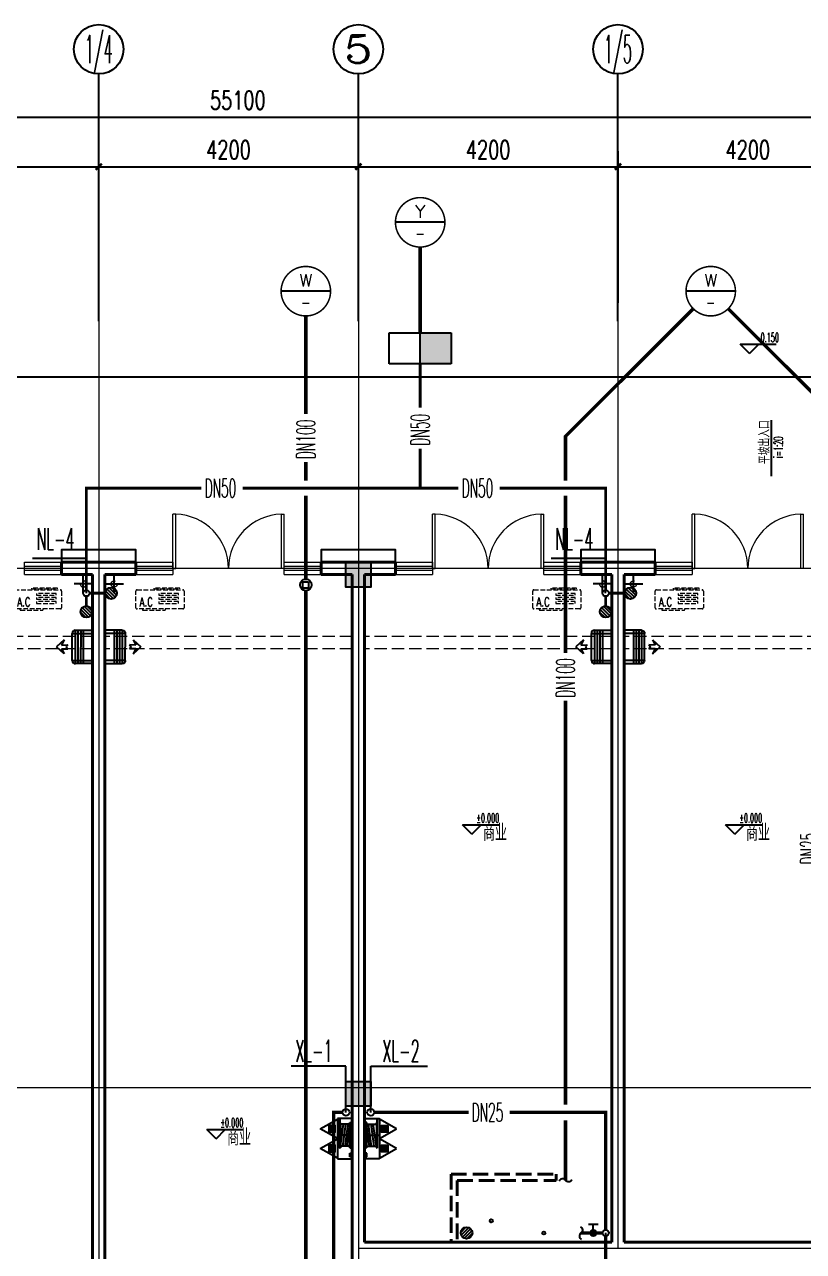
# Model space of a CAD drawing. Extents: x 1382187 to 1725648, y 860327 to 1571294.
# Drawn here: x 1508308 to 1520908, y 1143906 to 1163756 of the extents above; entities that cross this region are included whole.
import ezdxf
from ezdxf.enums import TextEntityAlignment as Align

# ---------------------------------------------------------------- set-up
doc = ezdxf.new("R2010")
doc.units = 0
doc.header["$LTSCALE"] = 1000
doc.header["$MEASUREMENT"] = 0
for name, pattern in [('__DASH', [0.35, 0.25, -0.1]), ('ACAD_ISO10W100', [18.5, 12, -3, 0.5, -3]), ('DASH', [0.35, 0.25, -0.1]), ('DOTE', [2.42, 2, -0.2, 0.02, -0.2])]:
    doc.linetypes.add(name, pattern=pattern)
for name, color, linetype in [('A-AC', 8, 'Continuous'), ('A-EQPM-MECH', 191, 'Continuous'), ('AXIS', 3, 'Continuous'), ('AXIS_TEXT', 4, 'Continuous'), ('C-AXIS(轴号)', 3, 'Continuous'), ('C-AXIS-T(字)', 7, 'Continuous'), ('DIM_ELEV', 3, 'Continuous'), ('DIM_SYMB', 3, 'Continuous'), ('DIM_不分区消火栓', 3, 'Continuous'), ('DIM_不分区给水', 3, 'Continuous'), ('DIM_凝结', 3, 'Continuous'), ('DIM_雨水', 3, 'Continuous'), ('EQUIP_不分区给水', 7, 'Continuous'), ('EQUIP_地漏', 7, 'Continuous'), ('EQUIP_污水', 7, 'Continuous'), ('EQUIP_消防', 7, 'Continuous'), ('EQUIP_灭火器', 7, 'Continuous'), ('PIPE-不分区给水', 3, 'J'), ('PIPE-凝结', 150, 'N'), ('PIPE-污水', 2, 'W'), ('PIPE-雨水', 4, 'Y'), ('PUB_TEXT', 4, 'Continuous'), ('S-COLU-HATCH', 30, 'Continuous'), ('S-COLU-LINE1', 6, 'Continuous'), ('TEXT_不分区给水', 7, 'Continuous'), ('TEXT_凝结', 7, 'Continuous'), ('TEXT_污水', 7, 'Continuous'), ('TWT_雨水口', 4, 'Continuous'), ('VALVE_不分区给水', 7, 'Continuous'), ('VPIPE-不分区消火栓', 1, 'X'), ('VPIPE-不分区给水', 3, 'J'), ('VPIPE-凝结', 150, 'N'), ('平面线脚', 30, 'Continuous'), ('机电标识类', 1, 'Continuous')]:
    doc.layers.add(name, color=color, linetype=linetype)
for name, color, linetype, lineweight in [('DOTE', 19, 'DOTE', 9), ('WALL', 9, 'Continuous', 40), ('WINDOW', 8, 'Continuous', 15), ('ZC', 6, 'Continuous', 40), ('平面-看线', 45, 'Continuous', 15), ('平面-空调预留孔', 8, 'Continuous', 15), ('空调', 8, 'Continuous', 13)]:
    doc.layers.add(name, color=color, linetype=linetype, lineweight=lineweight)
doc.styles.add('_TCH_AXIS', font='COMPLEX', dxfattribs={"bigfont": 'GBCBIG'})
doc.styles.add('_TCH_DIM', font='SIMPLEX.shx', dxfattribs={"width": 0.6, "oblique": 10, "bigfont": 'hztxt.shx'})
doc.styles.add('_TCH_DIM_T3', font='SIMPLEX', dxfattribs={"width": 0.705882, "bigfont": 'GBCBIG'})
doc.styles.add('_TWT_CIRCLE', font='COMPLEX', dxfattribs={"width": 1.1, "height": 3.5, "bigfont": 'HZTXT'})
doc.styles.add('_TWT_PIPEDN', font='SIMPLEX.shx', dxfattribs={"width": 0.6, "oblique": 10, "height": 3, "bigfont": 'HZTXT.shx'})
doc.styles.add('_TWT_SERIAL', font='simplex.shx', dxfattribs={"width": 0.6, "oblique": 10, "height": 3.5, "bigfont": 'aadri.shx'})
doc.styles.add('COMPLEX', font='COMPLEX')
doc.styles.get("Standard").update_dxf_attribs({"font": 'gbenor.shx', "bigfont": 'gbcbig.shx'})
doc.linetypes.add('J', pattern='A,3,-0.2,["J",Standard,S=0.25,R=0,X=-0.1,Y=-0.115],-0.2', length=3.4)
doc.linetypes.add('N', pattern='A,3,-0.2,["N",Standard,S=0.25,R=0,X=-0.1,Y=-0.115],-0.2', length=3.4)
doc.linetypes.add('W', pattern='A,3,-0.2,["W",Standard,S=0.25,R=0,X=-0.1,Y=-0.115],-0.2', length=3.4)
doc.linetypes.add('X', pattern='A,3,-0.2,["X",Standard,S=0.25,R=0,X=-0.1,Y=-0.115],-0.25', length=3.45)
doc.linetypes.add('Y', pattern='A,2,-0.2,["Y",Standard,S=0.4,R=0,X=-0.1,Y=-0.115],-0.35', length=2.55)
doc.dimstyles.new('_TCH_ARCH&&100', dxfattribs={"dimtxt": 297.5, "dimasz": 100, "dimexe": 250, "dimexo": 300, "dimgap": 126.25, "dimtad": 1, "dimdec": 0, "dimzin": 0, "dimdsep": 46, "dimtxsty": '_TCH_DIM_T3', "dimblk": 'ARCHTICK', "dimcen": 0.09, "dimclrt": 7, "dimazin": 2, "dimtfac": 1, "dimtdec": 0, "dimtix": 1, "dimtmove": 2, "dimatfit": 3, "dimfxl": 0, "dimtolj": 1, "dimtzin": 0, "dimarcsym": 0})

# ---------------------------------------------------------------- blocks, each defined once
blk = doc.blocks.new('A$C4674339A')
for p, q in [((650, 0), (0, 0)), ((0, 0), (0, -240)), ((64, -38), (64, 0)), ((270, 0), (270, -240)), ((473, -38), (473, 0)), ((560, -37), (560, 0)), ((618, 0), (618, -37)), ((650, -240), (650, 0)), ((6, -185), (0, -185)), ((0, -185), (0, -220)), ((6, -220), (6, -185)), ((10, -191), (6, -191)), ((6, -191), (6, -215)), ((10, -215), (10, -191)), ((472, -38), (64, -38)), ((68, -191), (68, -201)), ((92, -191), (68, -191)), ((92, -38), (92, -191)), ((449, -114), (92, -66)), ((449, -153), (92, -105)), ((449, -191), (92, -142)), ((92, -191), (449, -191)), ((449, -81), (133, -38)), ((449, -38), (449, -191)), ((449, -191), (473, -191)), ((473, -191), (473, -201)), ((618, -37), (560, -37)), ((0, -220), (6, -220)), ((0, -240), (650, -240)), ((6, -215), (10, -215)), ((10, -204), (10, -202)), ((10, -202), (479, -202)), ((479, -204), (10, -204)), ((479, -202), (479, -204))]:
    blk.add_line(p, q)
blk = doc.blocks.new('A$C0D704E5B')
at = {"layer": 'EQUIP_消防', "xscale": -1, "rotation": 90}
blk.add_blockref('A$C4674339A', (0, 0), dxfattribs=at)
blk = doc.blocks.new('QER5Y5WE3')
for p, q in [((236, 408), (404, 419)), ((326, 383), (236, 408)), ((399, 251), (404, 419)), ((-194, 188), (-1, 388)), ((72, 389), (-156, 153)), ((292, -73), (-90, 296)), ((321, -43), (-61, 326)), ((360, -17), (-29, 359)), ((389, 14), (0, 389)), ((72, 389), (387, 86)), ((326, 383), (253, 308)), ((297, 307), (253, 308)), ((299, 264), (297, 307)), ((372, 340), (299, 264)), ((399, 251), (372, 340)), ((194, -188), (-194, 188)), ((387, 86), (159, -151)), ((388, 13), (194, -188))]:
    blk.add_line(p, q)
for centre, start, end in [((36, 352), 46.0154, 136.0154), ((351, 49), 316.0154, 46.0154)]:
    blk.add_arc(centre, 51.3, start, end)
blk = doc.blocks.new('GSDFD')
at = {"layer": '机电标识类', "color": 250, "linetype": 'DASH', "ltscale": 400}
for p, q in [((14683876, 6457939), (14683876, 6458239)), ((14683726, 6458089), (14684026, 6458089))]:
    blk.add_line(p, q, dxfattribs=at)
at = {"layer": '空调', "color": 1, "linetype": 'DASH'}
blk.add_circle((14683876, 6458089), 50, dxfattribs=at)
blk = doc.blocks.new('gsergvr')
at = {"layer": '平面-空调预留孔', "linetype": 'DASH', "ltscale": 0.3}
for p, q in [((34075, 17176), (34075, 17166)), ((34085, 17156), (34438, 17156)), ((34448, 17166), (34448, 17176))]:
    blk.add_line(p, q, dxfattribs=at)
blk.add_lwpolyline([(34729, 17176), (33989, 17176, -0.414214), (33969, 17196), (33969, 17466, -0.414214), (33989, 17486), (34729, 17486, -0.414214), (34749, 17466), (34749, 17196, -0.414214)], format="xyb", close=True, dxfattribs=at)
for points in [[(34679, 17515), (34260, 17515), (34260, 17500), (34679, 17500)], [(34658, 17428), (34343, 17428), (34343, 17399), (34658, 17399)], [(34658, 17362), (34343, 17362), (34343, 17333), (34658, 17333)], [(34658, 17296), (34343, 17296), (34343, 17267), (34658, 17267)]]:
    blk.add_lwpolyline(points, close=True, dxfattribs=at)
for centre, start, end in [((34085, 17166), 180, 270), ((34438, 17166), 270, 0)]:
    blk.add_arc(centre, 10, start, end, dxfattribs=at)
at = {"layer": '平面-空调预留孔', "linetype": 'DASH', "ltscale": 0.3, "style": '_TCH_DIM', "width": 0.705882}
blk.add_text('A.C', height=146.9, dxfattribs=at).set_placement((34028, 17216))
blk = doc.blocks.new('1241241')
at = {"layer": 'WALL', "color": 251, "linetype": '__DASH'}
for p, q in [((1100, 2600), (0, 2600)), ((0, 2500), (0, 2600)), ((1100, 2600), (1100, 900)), ((1000, 2500), (0, 2500)), ((1000, 2500), (1000, 900)), ((1100, 900), (1000, 900))]:
    blk.add_line(p, q, dxfattribs=at)
blk = doc.blocks.new('12431231')
at = {"layer": 'S-COLU-HATCH'}
h = blk.add_hatch(color=8, dxfattribs=at)
h.dxf.hatch_style = 1
h.paths.add_polyline_path([(-25500, 17600), (-25100, 17600), (-25100, 17200), (-25500, 17200)])
h = blk.add_hatch(color=8, dxfattribs=at)
h.dxf.hatch_style = 1
h.paths.add_polyline_path([(-25500, 9200), (-25100, 9200), (-25100, 8800), (-25500, 8800)])
at = {"layer": 'S-COLU-LINE1', "color": 8}
for points in [[(-25500, 17600), (-25100, 17600), (-25100, 17200), (-25500, 17200)], [(-25500, 9200), (-25100, 9200), (-25100, 8800), (-25500, 8800)]]:
    blk.add_lwpolyline(points, close=True, dxfattribs=at)
blk = doc.blocks.new('_ArchTick')
at = {"color": 0, "linetype": 'ByBlock', "const_width": 0.4}
blk.add_lwpolyline([(-0.5, -0.5), (0.5, 0.5)], dxfattribs=at)
blk = doc.blocks.new('*D75')
at = {"layer": 'AXIS', "color": 0, "lineweight": -2}
for p, q in [((1484208, 1159256), (1484208, 1162506)), ((1539308, 1159256), (1539308, 1162506)), ((1484208, 1162256), (1539308, 1162256))]:
    blk.add_line(p, q, dxfattribs=at)
at = {"layer": 'Defpoints', "color": 0}
for p in [(1539308, 1162256), (1484208, 1158956), (1539308, 1158956)]:
    blk.add_point(p, dxfattribs=at)
at = {"layer": 'AXIS', "color": 0, "lineweight": -2, "xscale": 100, "yscale": 100, "zscale": 100, "rotation": 180}
blk.add_blockref('_ArchTick', (1484208, 1162256), dxfattribs=at)
at = {"layer": 'AXIS', "color": 0, "lineweight": -2, "xscale": 100, "yscale": 100, "zscale": 100}
blk.add_blockref('_ArchTick', (1539308, 1162256), dxfattribs=at)
at = {"layer": 'AXIS', "color": 7, "insert": (1511758, 1162531), "char_height": 297.5, "attachment_point": 5, "style": '_TCH_DIM_T3'}
blk.add_mtext('\\A1;55100', dxfattribs=at)
blk = doc.blocks.new('*D81')
at = {"layer": 'AXIS', "color": 0, "lineweight": -2}
for p, q in [((1517908, 1159256), (1517908, 1161706)), ((1522108, 1159256), (1522108, 1161706)), ((1517908, 1161456), (1522108, 1161456))]:
    blk.add_line(p, q, dxfattribs=at)
at = {"layer": 'Defpoints', "color": 0}
for p in [(1522108, 1161456), (1517908, 1158956), (1522108, 1158956)]:
    blk.add_point(p, dxfattribs=at)
at = {"layer": 'AXIS', "color": 0, "lineweight": -2, "xscale": 100, "yscale": 100, "zscale": 100, "rotation": 180}
blk.add_blockref('_ArchTick', (1517908, 1161456), dxfattribs=at)
at = {"layer": 'AXIS', "color": 0, "lineweight": -2, "xscale": 100, "yscale": 100, "zscale": 100}
blk.add_blockref('_ArchTick', (1522108, 1161456), dxfattribs=at)
at = {"layer": 'AXIS', "color": 7, "insert": (1520008, 1161731), "char_height": 297.5, "attachment_point": 5, "style": '_TCH_DIM_T3'}
blk.add_mtext('\\A1;4200', dxfattribs=at)
blk = doc.blocks.new('*D82')
at = {"layer": 'AXIS', "color": 0, "lineweight": -2}
for p, q in [((1513708, 1159256), (1513708, 1161706)), ((1517908, 1159256), (1517908, 1161706)), ((1513708, 1161456), (1517908, 1161456))]:
    blk.add_line(p, q, dxfattribs=at)
at = {"layer": 'Defpoints', "color": 0}
for p in [(1517908, 1161456), (1513708, 1158956), (1517908, 1158956)]:
    blk.add_point(p, dxfattribs=at)
at = {"layer": 'AXIS', "color": 0, "lineweight": -2, "xscale": 100, "yscale": 100, "zscale": 100, "rotation": 180}
blk.add_blockref('_ArchTick', (1513708, 1161456), dxfattribs=at)
at = {"layer": 'AXIS', "color": 0, "lineweight": -2, "xscale": 100, "yscale": 100, "zscale": 100}
blk.add_blockref('_ArchTick', (1517908, 1161456), dxfattribs=at)
at = {"layer": 'AXIS', "color": 7, "insert": (1515808, 1161731), "char_height": 297.5, "attachment_point": 5, "style": '_TCH_DIM_T3'}
blk.add_mtext('\\A1;4200', dxfattribs=at)
blk = doc.blocks.new('*D83')
at = {"layer": 'AXIS', "color": 0, "lineweight": -2}
for p, q in [((1509508, 1159256), (1509508, 1161706)), ((1513708, 1159256), (1513708, 1161706)), ((1509508, 1161456), (1513708, 1161456))]:
    blk.add_line(p, q, dxfattribs=at)
at = {"layer": 'Defpoints', "color": 0}
for p in [(1513708, 1161456), (1509508, 1158956), (1513708, 1158956)]:
    blk.add_point(p, dxfattribs=at)
at = {"layer": 'AXIS', "color": 0, "lineweight": -2, "xscale": 100, "yscale": 100, "zscale": 100, "rotation": 180}
blk.add_blockref('_ArchTick', (1509508, 1161456), dxfattribs=at)
at = {"layer": 'AXIS', "color": 0, "lineweight": -2, "xscale": 100, "yscale": 100, "zscale": 100}
blk.add_blockref('_ArchTick', (1513708, 1161456), dxfattribs=at)
at = {"layer": 'AXIS', "color": 7, "insert": (1511608, 1161731), "char_height": 297.5, "attachment_point": 5, "style": '_TCH_DIM_T3'}
blk.add_mtext('\\A1;4200', dxfattribs=at)
blk = doc.blocks.new('*D84')
at = {"layer": 'AXIS', "color": 0, "lineweight": -2}
for p, q in [((1505308, 1159256), (1505308, 1161706)), ((1509508, 1159256), (1509508, 1161706)), ((1505308, 1161456), (1509508, 1161456))]:
    blk.add_line(p, q, dxfattribs=at)
at = {"layer": 'Defpoints', "color": 0}
for p in [(1509508, 1161456), (1505308, 1158956), (1509508, 1158956)]:
    blk.add_point(p, dxfattribs=at)
at = {"layer": 'AXIS', "color": 0, "lineweight": -2, "xscale": 100, "yscale": 100, "zscale": 100, "rotation": 180}
blk.add_blockref('_ArchTick', (1505308, 1161456), dxfattribs=at)
at = {"layer": 'AXIS', "color": 0, "lineweight": -2, "xscale": 100, "yscale": 100, "zscale": 100}
blk.add_blockref('_ArchTick', (1509508, 1161456), dxfattribs=at)
at = {"layer": 'AXIS', "color": 7, "insert": (1507408, 1161731), "char_height": 297.5, "attachment_point": 5, "style": '_TCH_DIM_T3'}
blk.add_mtext('\\A1;4200', dxfattribs=at)
blk = doc.blocks.new('$TwtSys$00000141')
for p, q in [((-94, 8), (-10, 92)), ((-94, 8), (-10, 92)), ((-87, -35), (35, 87)), ((-87, -35), (35, 87)), ((-66, -66), (66, 66)), ((-66, -66), (66, 66)), ((-32, -87), (88, 33)), ((-32, -87), (88, 33)), ((11, -92), (92, -11)), ((11, -92), (92, -11))]:
    blk.add_line(p, q)
blk.add_circle((0, 0), 94)
blk.add_circle((0, 0), 94)
blk = doc.blocks.new('$TwtSys$00000147')
blk.add_circle((0, 0, 0), 25)
blk = doc.blocks.new('$TwtSys$00000132')
at = {"elevation": 0}
blk.add_lwpolyline([(7, -101, -0.575183), (0, 0, 0.604745), (-11, 101, 16.924828)], format="xyb", dxfattribs=at)
blk = doc.blocks.new('$TwtSys$00000136')
at = {"elevation": 0}
blk.add_lwpolyline([(-51, 45), (51, 45), (51, -49), (-51, -49)], close=True, dxfattribs=at)
blk.add_circle((0, 0, 0), 93.8)
blk = doc.blocks.new('$VALVE$00000497')
for p, q in [((78, 138), (-78, 138)), ((0, 50), (0, 138))]:
    blk.add_line(p, q)
at = {"const_width": 49.6}
blk.add_lwpolyline([(25, 0, 1), (-25, 0, 1)], format="xyb", close=True, dxfattribs=at)
blk.add_circle((0, 0), 50)
blk = doc.blocks.new('$TwtSys$00000546')
h = blk.add_hatch()
h.set_pattern_fill('ANSI31', color=256, scale=200, style=0)
h.set_pattern_definition([(45, (-38543.802, -6670.83), (-17.67767, 17.67767), [])])
h.paths.add_polyline_path([(-65, 174), (65, 174), (65, 44), (-65, 44)])
for points in [[(0, 344), (-198, 0), (198, 0)], [(-65, 174), (65, 174), (65, 44), (-65, 44)]]:
    blk.add_lwpolyline(points, close=True)
blk = doc.blocks.new('$WINLIB2D$00000001')
at = {"color": 0}
for points in [[(-0.5, 0.5), (-0.5, -0.5)], [(-0.5, 0.5), (0.5, 0.5)], [(0.5, -0.5), (0.5, 0.5)], [(0.5, 0.167), (-0.5, 0.167)], [(0.5, -0.167), (-0.5, -0.167)], [(-0.5, -0.5), (0.5, -0.5)]]:
    blk.add_lwpolyline(points, dxfattribs=at)
blk = doc.blocks.new('$DorLib2D$00000002')
for p, q in [((-0.5, 0), (-0.5, 0.4875)), ((-0.475, 0.4875), (-0.5, 0.4875)), ((-0.475, 0), (-0.475, 0.4875)), ((0.475, 0), (0.475, 0.4875)), ((0.475, 0.4875), (0.5, 0.4875)), ((0.5, 0), (0.5, 0.4875)), ((-0.5, 0), (-0.475, 0)), ((0.5, 0), (0.475, 0))]:
    blk.add_line(p, q)
at = {"lineweight": 13}
for centre, start, end in [((-0.4875, 0), 0, 88.53072), ((0.4875, 0), 91.46928, 180)]:
    blk.add_arc(centre, 0.4875, start, end, dxfattribs=at)
blk = doc.blocks.new('_AXISO')
blk.add_circle((0, 0), 0.5)
at = {"layer": 'AXIS_TEXT', "style": 'COMPLEX', "width": 1.041667}
blk.add_attdef('A', text='', height=0.56, dxfattribs=at).set_placement((-0.25, -0.28), (0.25, -0.28), align=Align.FIT)
blk = doc.blocks.new('$TwtSys$00000424')
for p, q in [((-500, 250), (500, 250)), ((-500, -250), (-500, 250)), ((0, -250), (0, 250)), ((500, 250), (500, -250)), ((500, -250), (-500, -250))]:
    blk.add_line(p, q)
blk.add_solid([(0, 250), (500, 250), (0, -250), (500, -250)])

msp = doc.modelspace()

# ---------------------------------------------------------------- hatches: boundary and pattern name
at = {"layer": 'DIM_SYMB'}
msp.add_hatch(color=8, dxfattribs=at).paths.add_polyline_path([(1520392.6, 1157356.4), (1520392.6, 1157206.4), (1520372.6, 1157206.4)])
at = {"layer": 'PIPE-不分区给水'}
for points in [[(1513307.9, 1146156.1), (1513307.9, 1146183.6), (1513280.4, 1146183.6)], [(1513307.9, 1146156.1), (1513280.4, 1146156.1), (1513280.4, 1146183.6)], [(1517707.9, 1146156.1), (1517707.9, 1146183.6), (1517735.4, 1146183.6)], [(1517707.9, 1146156.1), (1517735.4, 1146156.1), (1517735.4, 1146183.6)]]:
    msp.add_hatch(color=256, dxfattribs=at).paths.add_polyline_path(points)
at = {"layer": 'PIPE-凝结'}
for points in [[(1509307.9, 1156256.1), (1509285.4, 1156256.1), (1509285.4, 1156278.6)], [(1509307.9, 1156256.1), (1509307.9, 1156278.6), (1509285.4, 1156278.6)], [(1517707.9, 1156256.1), (1517730.4, 1156256.1), (1517730.4, 1156278.6)], [(1517707.9, 1156256.1), (1517707.9, 1156278.6), (1517730.4, 1156278.6)]]:
    msp.add_hatch(color=256, dxfattribs=at).paths.add_polyline_path(points)
at = {"layer": 'PIPE-污水'}
for points in [[(1517058.2, 1157092), (1517038.8, 1157111.5), (1517030.7, 1157103.4)], [(1517058.2, 1157092), (1517030.7, 1157092), (1517030.7, 1157103.4)]]:
    msp.add_hatch(color=256, dxfattribs=at).paths.add_polyline_path(points)

# ---------------------------------------------------------------- linework, layer by layer
at = {"layer": 'A-EQPM-MECH', "color": 8}
msp.add_lwpolyline([(1484007.9, 1151756.1), (1484007.9, 1154556.1), (1502007.9, 1154556.1), (1502007.9, 1158056.1), (1539007.9, 1158056.1), (1539007.9, 1155256.1)], dxfattribs=at)
at = {"layer": 'C-AXIS(轴号)'}
for p, q in [((1509507.9, 1158956.1), (1509507.9, 1162956.1)), ((1513707.9, 1158956.1), (1513707.9, 1162956.1)), ((1517907.9, 1158956.1), (1517907.9, 1162956.1))]:
    msp.add_line(p, q, dxfattribs=at)
at = {"layer": 'DIM_ELEV', "color": 8}
for p, q in [((1520033.9, 1158433.7), (1519883.9, 1158583.7)), ((1519883.9, 1158583.7), (1520468.5, 1158583.7)), ((1520033.9, 1158433.7), (1520183.9, 1158583.7)), ((1515544.9, 1150659.4), (1515394.9, 1150809.4)), ((1515394.9, 1150809.4), (1515979.4, 1150809.4)), ((1515544.9, 1150659.4), (1515694.9, 1150809.4)), ((1519798.7, 1150659.4), (1519648.7, 1150809.4)), ((1519648.7, 1150809.4), (1520233.3, 1150809.4)), ((1519798.7, 1150659.4), (1519948.7, 1150809.4)), ((1511405.2, 1145730.6), (1511255.2, 1145880.6)), ((1511255.2, 1145880.6), (1511839.8, 1145880.6)), ((1511405.2, 1145730.6), (1511555.2, 1145880.6))]:
    msp.add_line(p, q, dxfattribs=at)
at = {"layer": 'DIM_SYMB', "color": 8}
msp.add_lwpolyline([(1520392.6, 1156448.2), (1520392.6, 1157356.4)], dxfattribs=at)
at = {"layer": 'DIM_不分区消火栓'}
for p, q in [((1513507.9, 1146906.1), (1512622.9, 1146906.1)), ((1513507.9, 1146156.1), (1513507.9, 1146906.1)), ((1513907.9, 1146156.1), (1513907.9, 1146906.1)), ((1513907.9, 1146906.1), (1514828.6, 1146906.1))]:
    msp.add_line(p, q, dxfattribs=at)
at = {"layer": 'DIM_不分区给水'}
msp.add_line((1517707.9, 1144206.1), (1517707.9, 1143180.2), dxfattribs=at)
at = {"layer": 'DIM_凝结'}
for p, q in [((1509307.9, 1155116.6), (1508434.2, 1155116.6)), ((1509307.9, 1154556.1), (1509307.9, 1155116.6)), ((1517707.9, 1155116.6), (1516826.8, 1155116.6)), ((1517707.9, 1154556.1), (1517707.9, 1155116.6))]:
    msp.add_line(p, q, dxfattribs=at)
at = {"layer": 'DIM_雨水'}
for p, q in [((1515107.9, 1160556.1), (1514307.9, 1160556.1)), ((1513258.2, 1159442), (1512458.2, 1159442)), ((1519807.9, 1159442), (1519007.9, 1159442))]:
    msp.add_line(p, q, dxfattribs=at)
at = {"layer": 'DIM_雨水', "const_width": 25}
for points in [[(1515107.9, 1160556.1, 1), (1514307.9, 1160556.1, 1)], [(1513258.2, 1159442, 1), (1512458.2, 1159442, 1)], [(1519807.9, 1159442, 1), (1519007.9, 1159442, 1)]]:
    msp.add_lwpolyline(points, format="xyb", close=True, dxfattribs=at)
at = {"layer": 'DOTE', "linetype": 'ACAD_ISO10W100', "ltscale": 100}
for p, q in [((1509507.9, 1158956.1), (1509507.9, 1132756.1)), ((1513707.9, 1158956.1), (1513707.9, 1132756.1)), ((1517907.9, 1158956.1), (1517907.9, 1143956.1)), ((1540423.3, 1154956.1), (1482007.9, 1154956.1)), ((1540423.3, 1146556.1), (1482007.9, 1146556.1)), ((1523107.9, 1143956.1), (1513707.9, 1143956.1))]:
    msp.add_line(p, q, dxfattribs=at)
at = {"layer": 'PIPE-不分区给水', "const_width": 55}
for points in [[(1513452.9, 1146156.1), (1513307.9, 1146156.1)], [(1513307.9, 1146156.1), (1513307.9, 1142512.3)], [(1513962.9, 1146156.1), (1515490.5, 1146156.1)], [(1516157.6, 1146156.1), (1517707.9, 1146156.1)], [(1517707.9, 1146156.1), (1517707.9, 1144256.1)], [(1517657.9, 1144206.1), (1517307.9, 1144206.1)], [(1517707.9, 1144156.1), (1517707.9, 1140577.2)]]:
    msp.add_lwpolyline(points, dxfattribs=at)
at = {"layer": 'PIPE-凝结', "const_width": 45}
for points in [[(1514707.9, 1158268.1), (1514707.9, 1157558.9)], [(1514707.9, 1156894.9), (1514707.9, 1156256.1)], [(1509307.9, 1154606.1), (1509307.9, 1156256.1)], [(1509307.9, 1156256.1), (1511170.4, 1156256.1)], [(1511834.4, 1156256.1), (1514707.9, 1156256.1)], [(1514707.9, 1156256.1), (1515327.4, 1156256.1)], [(1515991.3, 1156256.1), (1517707.9, 1156256.1)], [(1517707.9, 1154606.1), (1517707.9, 1156256.1)], [(1509307.9, 1154506.1), (1509307.9, 1154350.1)], [(1509357.9, 1154556.1), (1509613.9, 1154556.1)], [(1517707.9, 1154506.1), (1517707.9, 1154350.1)], [(1517757.9, 1154556.1), (1518013.9, 1154556.1)]]:
    msp.add_lwpolyline(points, dxfattribs=at)
at = {"layer": 'PIPE-污水', "const_width": 55}
for points in [[(1512858.3, 1157452.8), (1512858.4, 1159042)], [(1519125.3, 1159159), (1517058.2, 1157092)], [(1519691.2, 1159159.6), (1521508.2, 1157342.5)], [(1517058.2, 1156378.6), (1517058.2, 1157092)], [(1512858.3, 1156378.6), (1512858.3, 1156679.1)], [(1512858.3, 1154783.6), (1512858.3, 1156133.6)], [(1517058.2, 1153590.3), (1517058.2, 1156133.6)], [(1512858.2, 1139655.8), (1512858.3, 1154596.1)], [(1517058.2, 1146283.6), (1517058.2, 1152816.6)], [(1517058.2, 1145055.8), (1517058.2, 1146028.6)]]:
    msp.add_lwpolyline(points, dxfattribs=at)
at = {"layer": 'PIPE-雨水', "const_width": 55}
msp.add_lwpolyline([(1514707.9, 1158768.1), (1514707.9, 1160156.1)], dxfattribs=at)
at = {"layer": 'VPIPE-不分区消火栓'}
for centre in [(1513507.9, 1146156.1), (1513907.9, 1146156.1)]:
    msp.add_circle(centre, 55, dxfattribs=at)
at = {"layer": 'VPIPE-不分区给水'}
msp.add_circle((1517707.9, 1144206.1), 50, dxfattribs=at)
at = {"layer": 'VPIPE-凝结'}
for centre in [(1509307.9, 1154556.1), (1517707.9, 1154556.1)]:
    msp.add_circle(centre, 50, dxfattribs=at)
at = {"layer": 'WALL', "color": 8}
for p, q in [((1509507.9, 1155056.1), (1508907.9, 1155056.1)), ((1508907.9, 1155056.1), (1508907.9, 1154856.1)), ((1510107.9, 1155056.1), (1509507.9, 1155056.1)), ((1510107.9, 1154856.1), (1510107.9, 1155056.1)), ((1513707.9, 1155056.1), (1513107.9, 1155056.1)), ((1513107.9, 1155056.1), (1513107.9, 1154856.1)), ((1514307.9, 1155056.1), (1513707.9, 1155056.1)), ((1514307.9, 1154856.1), (1514307.9, 1155056.1)), ((1517907.9, 1155056.1), (1517307.9, 1155056.1)), ((1517307.9, 1155056.1), (1517307.9, 1154856.1)), ((1518507.9, 1155056.1), (1517907.9, 1155056.1)), ((1518507.9, 1154856.1), (1518507.9, 1155056.1)), ((1508907.9, 1154856.1), (1509407.9, 1154856.1)), ((1509407.9, 1138656.1), (1509407.9, 1154856.1)), ((1509607.9, 1138656.1), (1509607.9, 1154856.1)), ((1509607.9, 1154856.1), (1510107.9, 1154856.1)), ((1513107.9, 1154856.1), (1513607.9, 1154856.1)), ((1513607.9, 1143956.1), (1513607.9, 1154856.1)), ((1513807.9, 1154856.1), (1514307.9, 1154856.1)), ((1513807.9, 1144056.1), (1513807.9, 1154856.1)), ((1517307.9, 1154856.1), (1517807.9, 1154856.1)), ((1517807.9, 1144056.1), (1517807.9, 1154856.1)), ((1518007.9, 1154856.1), (1518507.9, 1154856.1)), ((1518007.9, 1144056.1), (1518007.9, 1154856.1)), ((1513607.9, 1138656.1), (1513607.9, 1143956.1)), ((1513807.9, 1144056.1), (1517807.9, 1144056.1)), ((1518007.9, 1144056.1), (1522807.9, 1144056.1))]:
    msp.add_line(p, q, dxfattribs=at)
at = {"layer": '平面-看线', "color": 8, "linetype": 'DASH', "ltscale": 0.8}
for points in [[(1509407.9, 1153856.6), (1505207.9, 1153856.6)], [(1513607.9, 1153856.6), (1509607.9, 1153856.6)], [(1517807.9, 1153856.6), (1513807.9, 1153856.6)], [(1522007.9, 1153856.6), (1518007.9, 1153856.6)], [(1509407.9, 1153656.6), (1505207.9, 1153656.6)], [(1513607.9, 1153656.6), (1509607.9, 1153656.6)], [(1517807.9, 1153656.6), (1513807.9, 1153656.6)], [(1522007.9, 1153656.6), (1518007.9, 1153656.6)]]:
    msp.add_lwpolyline(points, dxfattribs=at)
at = {"layer": '平面线脚', "color": 8}
for points in [[(1510107.9, 1155056.1), (1510107.9, 1155256.1), (1508907.9, 1155256.1), (1508907.9, 1155056.1)], [(1514307.9, 1155056.1), (1514307.9, 1155256.1), (1513107.9, 1155256.1), (1513107.9, 1155056.1)], [(1518507.9, 1155056.1), (1518507.9, 1155256.1), (1517307.9, 1155256.1), (1517307.9, 1155056.1)]]:
    msp.add_lwpolyline(points, dxfattribs=at)

# ---------------------------------------------------------------- block references
at = {"color": 8, "xscale": -1}
for p in [(16193134.6, -5303383.8), (16201534.6, -5303383.8)]:
    msp.add_blockref('GSDFD', p, dxfattribs=at)
at = {"color": 8}
for p in [(-13174118.7, -5303383.8), (-13165718.7, -5303383.8)]:
    msp.add_blockref('GSDFD', p, dxfattribs=at)
at = {"color": 8, "rotation": 90}
msp.add_blockref('1241241', (1517807.9, 1144056.1), dxfattribs=at)
at = {"layer": 'A-AC', "color": 8, "linetype": 'ByBlock', "rotation": 133.9846063388433}
for p in [(1509407.9, 1153686.1), (1517807.9, 1153686.1)]:
    msp.add_blockref('QER5Y5WE3', p, dxfattribs=at)
at = {"layer": 'A-AC', "color": 8, "linetype": 'ByBlock', "xscale": -1, "rotation": 226.0153936611567}
for p in [(1509607.9, 1153686.1), (1518007.9, 1153686.1)]:
    msp.add_blockref('QER5Y5WE3', p, dxfattribs=at)
at = {"layer": 'C-AXIS(轴号)'}
ref = msp.add_blockref('_AXISO', (1509507.9, 1163356.1), dxfattribs=dict(at, xscale=800, yscale=800, zscale=800))
ref.add_attrib('A', '1/4', dxfattribs={"layer": 'C-AXIS-T(字)', "height": 452.55, "style": '_TCH_AXIS', "width": 0.396226}).set_placement((1509281.7, 1163129.9), (1509734.2, 1163129.9), align=Align.FIT)
ref = msp.add_blockref('_AXISO', (1513707.9, 1163356.1), dxfattribs=dict(at, xscale=800, yscale=800, zscale=800))
ref.add_attrib('A', '5', dxfattribs={"layer": 'C-AXIS-T(字)', "height": 452.5, "style": '_TCH_AXIS', "width": 1.5}).set_placement((1513481.7, 1163129.9), (1513934.2, 1163129.9), align=Align.FIT)
ref = msp.add_blockref('_AXISO', (1517907.9, 1163356.1), dxfattribs=dict(at, xscale=800, yscale=800, zscale=800))
ref.add_attrib('A', '1/5', dxfattribs={"layer": 'C-AXIS-T(字)', "height": 452.55, "style": '_TCH_AXIS', "width": 0.411765}).set_placement((1517681.7, 1163129.9), (1518134.2, 1163129.9), align=Align.FIT)
at = {"layer": 'EQUIP_不分区给水', "rotation": 180}
msp.add_blockref('$TwtSys$00000132', (1517307.9, 1144206.1), dxfattribs=at)
at = {"layer": 'EQUIP_地漏', "rotation": 90}
for p in [(1509707.9, 1154556.1), (1518107.9, 1154556.1), (1509307.9, 1154256.1), (1517707.9, 1154256.1)]:
    msp.add_blockref('$TwtSys$00000141', p, dxfattribs=at)
at = {"layer": 'EQUIP_地漏'}
msp.add_blockref('$TwtSys$00000141', (1515457.9, 1144206.1), dxfattribs=at)
at = {"layer": 'EQUIP_污水'}
for name, p, rotation in [('$TwtSys$00000136', (1512858.3, 1154689.9), 270), ('$TwtSys$00000132', (1517058.2, 1145055.8), 90)]:
    msp.add_blockref(name, p, dxfattribs=dict(at, rotation=rotation))
for p in [(1515858.2, 1144401.1), (1516708.6, 1144206.1)]:
    msp.add_blockref('$TwtSys$00000147', p, dxfattribs=at)
at = {"layer": 'EQUIP_灭火器', "xscale": 0.8, "zscale": 0.8}
for p, yscale, rotation in [((1513367.9, 1145889.9), -0.8, 269.9999999999757), ((1514047.9, 1145889.9), 0.8, 269.999999999928), ((1513367.9, 1145572.4), -0.8, 269.9999999999757), ((1514047.9, 1145572.4), 0.8, 269.999999999928)]:
    msp.add_blockref('$TwtSys$00000546', p, dxfattribs=dict(at, yscale=yscale, rotation=rotation))
at = {"layer": 'S-COLU-LINE1', "color": 8}
msp.add_blockref('12431231', (1539007.9, 1137456.1), dxfattribs=at)
at = {"layer": 'TWT_雨水口'}
msp.add_blockref('$TwtSys$00000424', (1514707.9, 1158518.1), dxfattribs=at)
at = {"layer": 'VALVE_不分区给水', "xscale": -1, "yscale": -1, "rotation": 180}
msp.add_blockref('$VALVE$00000497', (1517507.9, 1144206.1), dxfattribs=at)
at = {"layer": 'WINDOW', "rotation": 3.176241243494985e-12}
for name, p, xscale, yscale, zscale in [('$DorLib2D$00000002', (1511607.9, 1154956.1), 1800, 1800, 1800), ('$WINLIB2D$00000001', (1510407.9, 1154956.1), 600, -200, 600), ('$WINLIB2D$00000001', (1512807.9, 1154956.1), 600, -200, 600)]:
    msp.add_blockref(name, p, dxfattribs=dict(at, xscale=xscale, yscale=yscale, zscale=zscale))
at = {"layer": 'WINDOW'}
for name, p, xscale, yscale, zscale in [('$DorLib2D$00000002', (1515807.9, 1154956.1), 1800, 1800, 1800), ('$DorLib2D$00000002', (1520007.9, 1154956.1), 1800, 1800, 1800), ('$WINLIB2D$00000001', (1508607.9, 1154956.1), 600, -200, 600), ('$WINLIB2D$00000001', (1514607.9, 1154956.1), 600, -200, 600), ('$WINLIB2D$00000001', (1517007.9, 1154956.1), 600, -200, 600), ('$WINLIB2D$00000001', (1518807.9, 1154956.1), 600, -200, 600)]:
    msp.add_blockref(name, p, dxfattribs=dict(at, xscale=xscale, yscale=yscale, zscale=zscale))
at = {"layer": 'ZC', "xscale": -1, "rotation": 359.9999999999038}
msp.add_blockref('A$C0D704E5B', (1513607.9, 1146056.1), dxfattribs=at)
at = {"layer": 'ZC'}
msp.add_blockref('A$C0D704E5B', (1513807.9, 1146056.1), dxfattribs=at)
at = {"layer": '平面-空调预留孔', "color": 8}
for p in [(1474159.4, 1137124.9), (1476139.4, 1137124.9), (1482559.4, 1137124.9), (1484539.4, 1137124.9)]:
    msp.add_blockref('gsergvr', p, dxfattribs=at)

# ---------------------------------------------------------------- texts
at = {"layer": 'DIM_ELEV', "color": 8, "style": '_TCH_DIM', "width": 0.423529}
for s, p in [('-0.150', (1520128.5, 1158618.7)), ('%%P0.000', (1515617.4, 1150844.4)), ('%%P0.000', (1519871.3, 1150844.4)), ('%%P0.000', (1511477.8, 1145915.6))]:
    msp.add_text(s, height=148.75, dxfattribs=at).set_placement(p)
at = {"layer": 'DIM_SYMB', "color": 8, "style": '_TCH_DIM'}
for s, height, width, p in [('平坡出入口', 175, 0.6, (1520361.7, 1156645.6)), ('i=1:20', 148.75, 0.423529, (1520576.3, 1156746.2))]:
    msp.add_text(s, height=height, rotation=90, dxfattribs=dict(at, width=width)).set_placement(p)
at = {"layer": 'DIM_不分区消火栓', "color": 7, "style": '_TWT_SERIAL', "width": 0.48}
for s, p in [('XL-1', (1512692.9, 1146976.1)), ('XL-2', (1514100.7, 1146976.1))]:
    msp.add_text(s, height=350, dxfattribs=at).set_placement(p)
at = {"layer": 'DIM_凝结', "color": 7, "style": '_TWT_SERIAL', "width": 0.48}
for p in [(1508504.2, 1155256.6), (1516896.8, 1155256.6)]:
    msp.add_text('NL-4', height=350, dxfattribs=at).set_placement(p)
at = {"layer": 'DIM_雨水', "color": 7, "style": '_TWT_CIRCLE'}
for s, height, p, p2 in [('Y', 203.9, (1514622.5, 1160630.9), (1514793.4, 1160630.9)), ('W', 197, (1512755.1, 1159517.8), (1512961.4, 1159517.8)), ('W', 197, (1519304.8, 1159517.8), (1519511.1, 1159517.8))]:
    msp.add_text(s, height=height, dxfattribs=at).set_placement(p, p2, align=Align.FIT)
at = {"layer": 'DIM_雨水', "color": 7, "style": '_TWT_CIRCLE', "width": 0.777778}
for p, p2 in [((1514632.1, 1160274.9), (1514783.8, 1160274.9)), ((1512782.3, 1159160.7), (1512934.1, 1159160.7)), ((1519332.1, 1159160.7), (1519483.8, 1159160.7))]:
    msp.add_text('-', height=207, dxfattribs=at).set_placement(p, p2, align=Align.FIT)
at = {"layer": 'PUB_TEXT', "color": 8}
for p in [(1515724, 1150547.7), (1519977.9, 1150547.7), (1511584.4, 1145618.9)]:
    msp.add_text('商业', height=270.07, dxfattribs=at).set_placement(p)
at = {"layer": 'TEXT_不分区给水', "style": '_TWT_PIPEDN', "width": 0.48}
msp.add_text('DN25', height=300, rotation=90, dxfattribs=at).set_placement((1521157.9, 1150169.8))
msp.add_text('DN25', height=300, dxfattribs=at).set_placement((1515540.5, 1146006.1))
at = {"layer": 'TEXT_凝结', "style": '_TWT_PIPEDN', "width": 0.48}
msp.add_text('DN50', height=300, rotation=90, dxfattribs=at).set_placement((1514857.9, 1156944.9))
for p in [(1511220.4, 1156106.1), (1515377.4, 1156106.1)]:
    msp.add_text('DN50', height=300, dxfattribs=at).set_placement(p)
at = {"layer": 'TEXT_污水', "style": '_TWT_PIPEDN', "width": 0.48}
for rotation, p in [(89.99966, (1513008.3, 1156729.1)), (90, (1517208.2, 1152866.6))]:
    msp.add_text('DN100', height=300, rotation=rotation, dxfattribs=at).set_placement(p)

# ---------------------------------------------------------------- dimensions: what is measured, and where the dimension line sits
at = {"layer": 'AXIS'}
for p1, p2, distance, picture, middle in [((1484207.9, 1158956.1), (1539307.9, 1158956.1), 3300, '*D75', (1511757.9, 1162531.1)), ((1505307.9, 1158956.1), (1509507.9, 1158956.1), 2500, '*D84', (1507407.9, 1161731.1)), ((1509507.9, 1158956.1), (1513707.9, 1158956.1), 2500, '*D83', (1511607.9, 1161731.1)), ((1513707.9, 1158956.1), (1517907.9, 1158956.1), 2500, '*D82', (1515807.9, 1161731.1)), ((1517907.9, 1158956.1), (1522107.9, 1158956.1), 2500, '*D81', (1520007.9, 1161731.1))]:
    dim = msp.add_aligned_dim(p1=p1, p2=p2, distance=distance, dimstyle='_TCH_ARCH&&100', dxfattribs=at)
    dim.commit()
    dim.dimension.update_dxf_attribs({"geometry": picture, "text_midpoint": middle})

doc.saveas('drawing.dxf')
